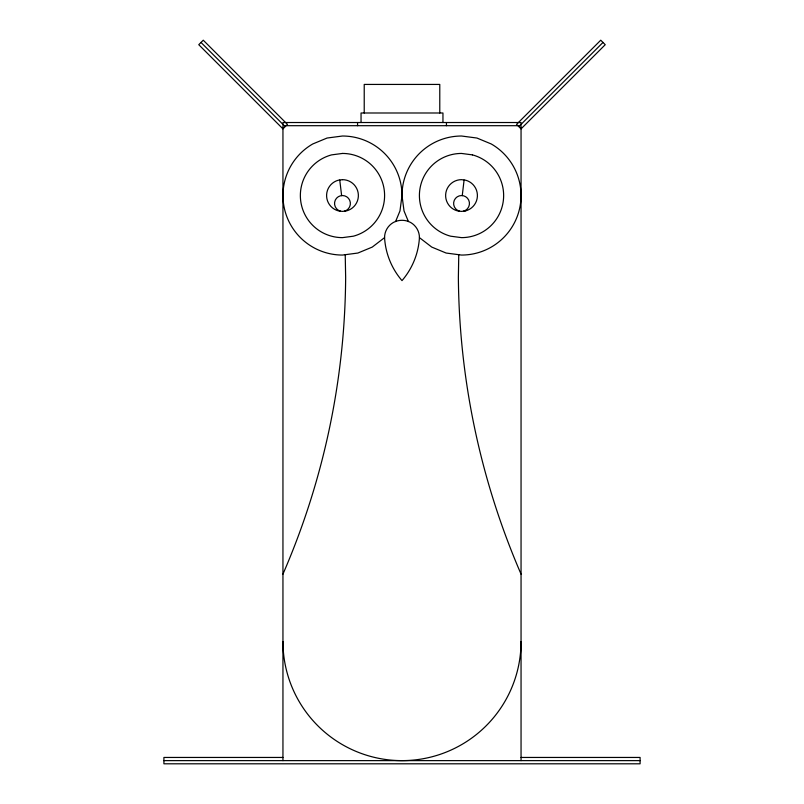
<?xml version="1.0" encoding="UTF-8"?>
<svg xmlns="http://www.w3.org/2000/svg" width="804" height="804" viewBox="0 0 804 804"><rect width="100%" height="100%" fill="white"/><g stroke="black" fill="none" stroke-linecap="round" stroke-linejoin="round"><path stroke-width="1.21" d="M458.762 254.697L458.37 277.43A761.931 761.931 0 0 0 521.052 574.116M462.25 195.633L464.089 180.006M395.568 221.582L399.97 210.939L402 195.543A59.526 59.526 0 0 1 461.526 136.017L476.933 138.037L491.284 143.986A59.526 59.526 0 0 1 461.526 255.059L446.119 253.039L431.758 247.089L419.437 237.632A17.437 17.437 0 0 0 410.713 222.527C405.347 219.552 398.653 219.552 393.287 222.527A17.437 17.437 0 0 0 384.563 237.632L372.242 247.089L357.88 253.039L342.474 255.059A59.526 59.526 0 0 1 312.716 143.986L327.067 138.037L342.474 136.017A59.526 59.526 0 0 1 402 195.543L404.03 210.939L408.432 221.582M285.199 126.63L282.948 128.871L198.769 44.692L203.261 40.2L287.44 124.379L285.943 125.876M519.696 125.736L602.99 42.441M282.948 757.448L163.905 757.448L163.905 763.8L640.095 763.8L640.095 757.448L521.052 757.448M163.905 760.624L640.095 760.624M518.057 125.876L516.56 124.379L600.739 40.2L605.231 44.692L521.052 128.871L518.801 126.63M201.01 42.441L284.304 125.736M339.75 180.026L341.63 195.653M345.228 254.697L345.65 277.42A756.323 756.323 0 0 1 282.948 574.116M521.052 124.64L521.052 122.52L282.948 122.52L282.948 124.64M521.052 760.624L521.052 125.695L282.948 125.695L282.948 760.624M446.441 122.52L446.441 125.695M442.954 122.52L442.954 112.992L361.046 112.992L361.046 122.52M439.778 112.992L439.778 84.43L364.222 84.43L364.222 112.992M357.559 122.52L357.559 125.695M521.052 641.572A119.052 119.052 0 0 1 402 760.624A119.052 119.052 0 0 1 282.948 641.572M463.576 211.14A7.939 7.939 0 0 0 463.576 195.804L461.526 195.543A7.939 7.939 0 0 0 459.466 211.14M344.534 211.14A7.939 7.939 0 0 0 342.474 195.543L340.424 195.804A7.939 7.939 0 0 0 340.424 211.14M419.437 237.632A72.521 72.521 0 0 1 402 280.616A72.521 72.521 0 0 1 384.563 237.632M342.474 153.443L331.58 154.881A42.089 42.089 0 0 0 342.474 237.632L353.368 236.195A42.089 42.089 0 0 0 342.474 153.443M342.474 179.664L338.363 180.207A15.869 15.869 0 0 0 338.363 210.869L342.474 211.412L346.584 210.869A15.869 15.869 0 0 0 342.474 179.664M465.637 210.869L461.526 211.412L457.416 210.869A15.869 15.869 0 0 1 461.526 179.664L465.637 180.207A15.869 15.869 0 0 1 465.637 210.869M472.42 154.881L461.526 153.443A42.089 42.089 0 0 0 450.632 236.195L461.526 237.632A42.089 42.089 0 0 0 472.42 154.881"/></g></svg>
